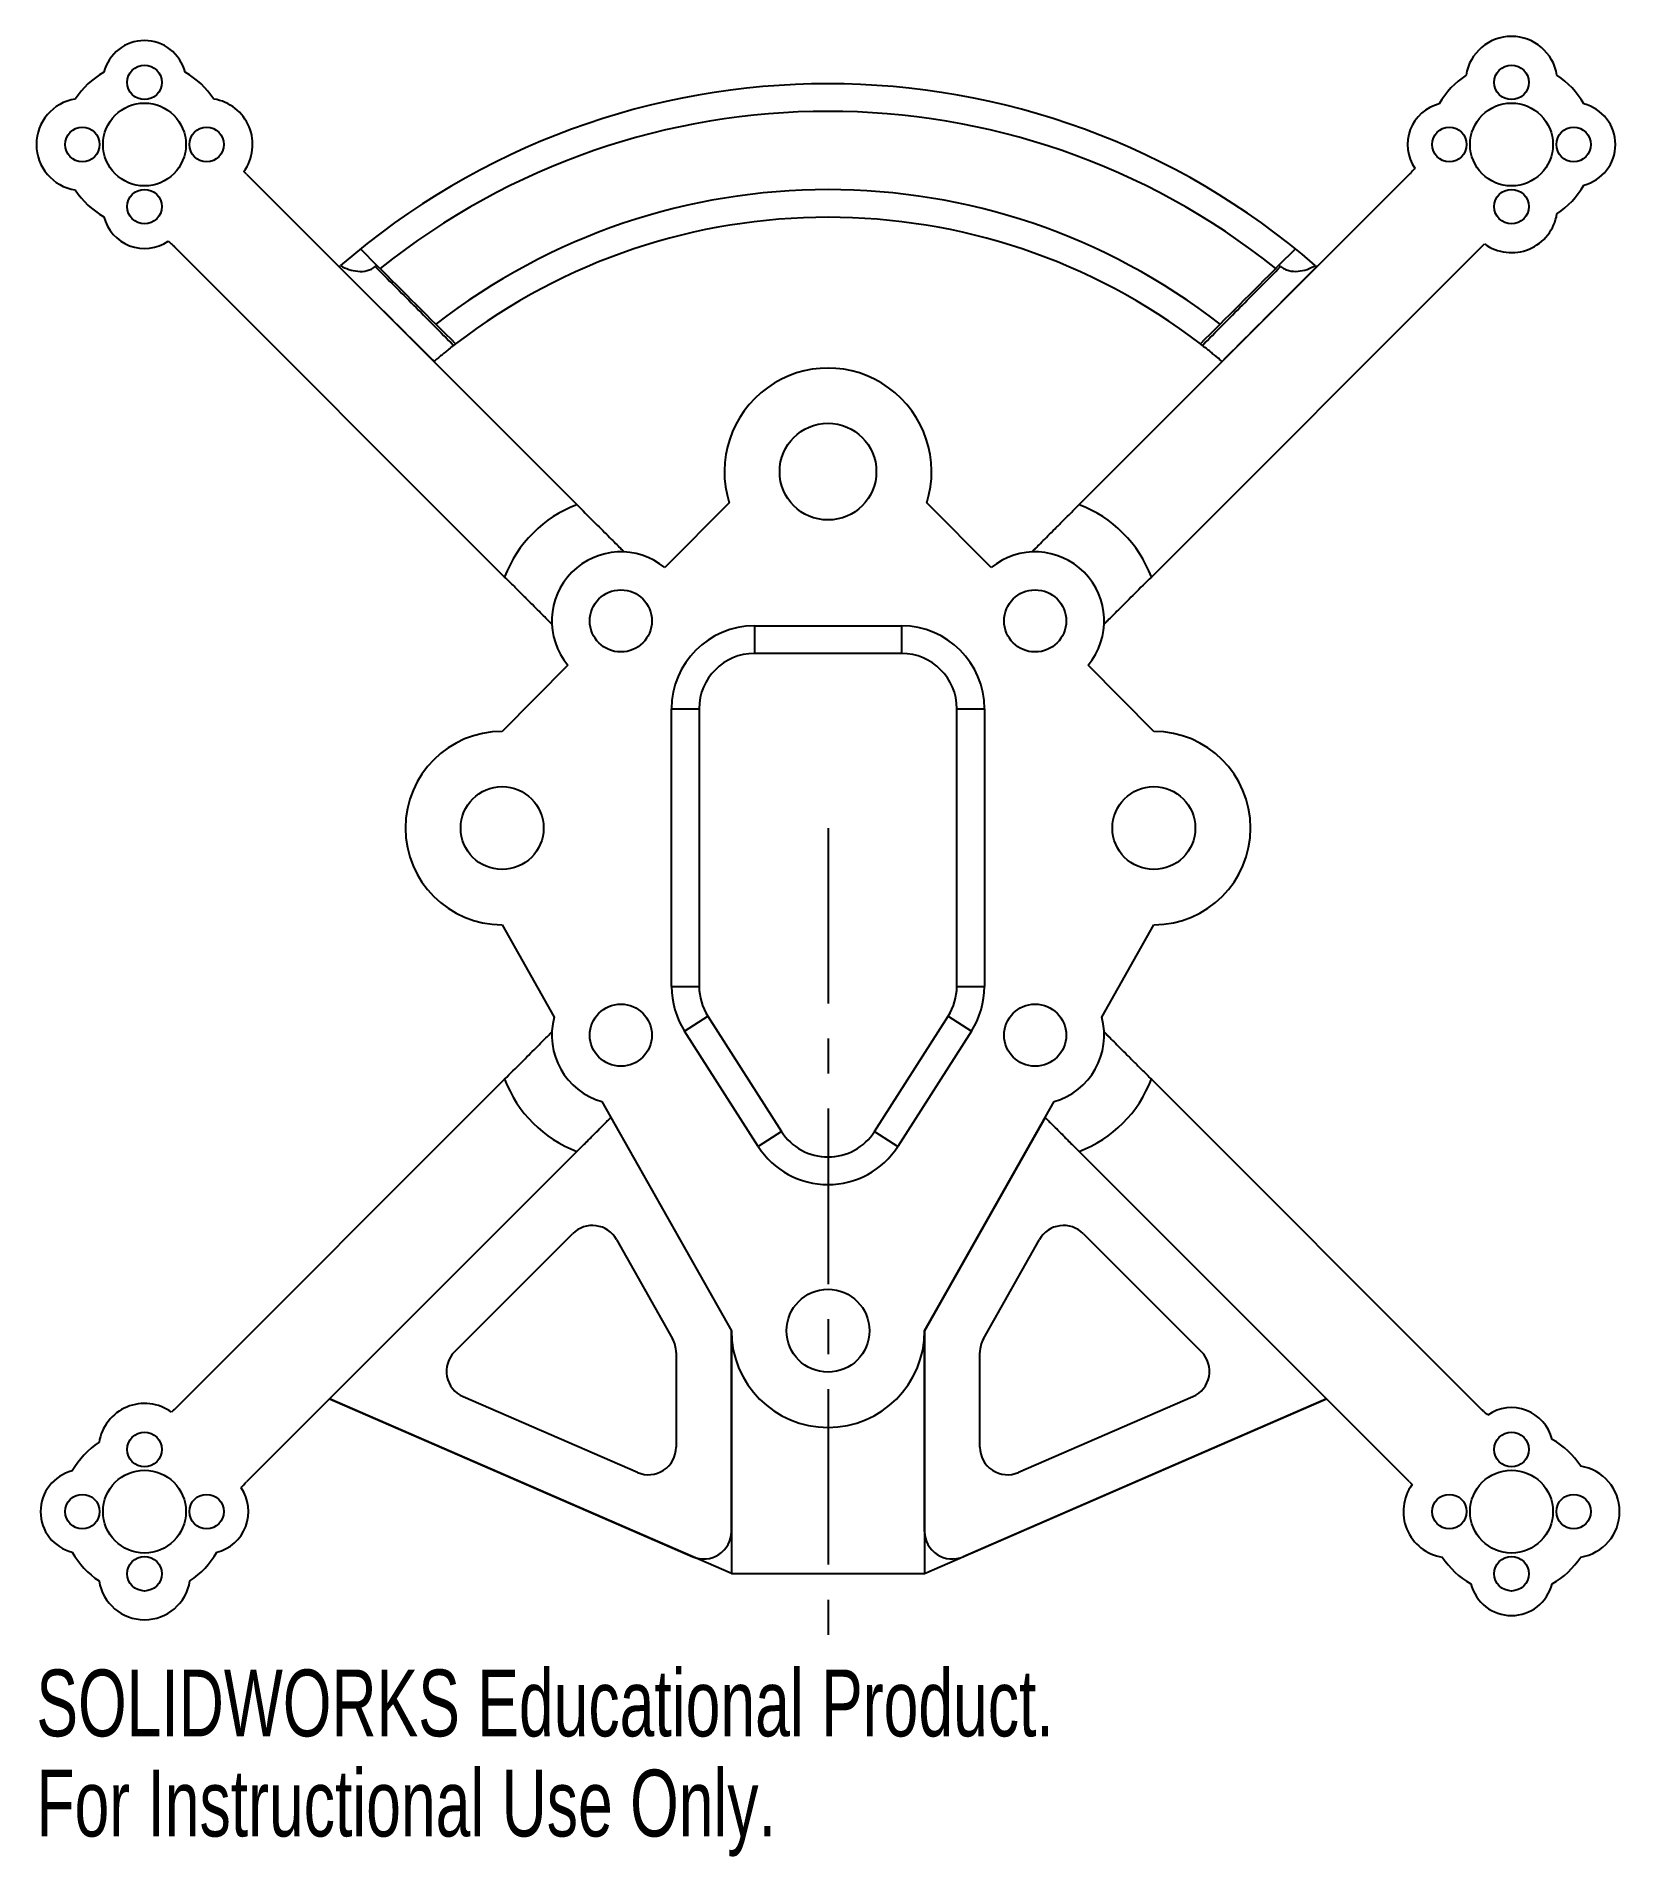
# Model space of a CAD drawing. Header units: millimetres. Extents: x -57 to 57, y -74 to 57.
import ezdxf

# ---------------------------------------------------------------- set-up
doc = ezdxf.new("R2010")
doc.units = ezdxf.units.MM
doc.linetypes.add('CENTERX2', pattern=[20.32, 12.7, -2.54, 2.54, -2.54])
doc.styles.add('SLDTEXTSTYLE0', font='TXT', dxfattribs={"width": 0.7})

msp = doc.modelspace()

# ---------------------------------------------------------------- linework, layer by layer
at = {"color": 7, "linetype": 'Continuous', "lineweight": 25}
for p, q in [((-42.12, 47.35), (-18.18, 23.42)), ((18.18, 23.42), (42.12, 47.35)), ((-23.42, 18.18), (-47.35, 42.12)), ((-33.86, 41.94), (-32.67, 40.75)), ((47.35, 42.12), (23.42, 18.18)), ((32.66, 40.76), (33.85, 41.95)), ((-32.67, 40.75), (-32.79, 40.66)), ((32.78, 40.66), (32.66, 40.76)), ((-26.97, 35.06), (-27.11, 34.95)), ((27.11, 34.95), (26.97, 35.06)), ((-7.15, 23.55), (-11.82, 18.86)), ((11.82, 18.86), (7.15, 23.55)), ((-5.33, 14.64), (-5.33, 12.64)), ((-5.33, 14.64), (5.33, 14.64)), ((5.33, 14.64), (5.33, 12.64)), ((5.33, 12.64), (-5.33, 12.64)), ((-18.84, 11.79), (-23.6, 7)), ((23.6, 7), (18.84, 11.79)), ((-11.33, 8.64), (-9.33, 8.64)), ((-11.33, -11.47), (-11.33, 8.64)), ((-9.33, 8.64), (-9.33, -11.47)), ((9.33, 8.64), (11.33, 8.64)), ((9.33, -11.47), (9.33, 8.64)), ((11.33, 8.64), (11.33, -11.47)), ((-23.6, -7), (-19.82, -13.69)), ((19.82, -13.69), (23.6, -7)), ((-11.33, -11.47), (-9.33, -11.47)), ((9.33, -11.47), (11.33, -11.47)), ((-10.39, -14.7), (-8.7, -13.62)), ((-8.7, -13.62), (-3.37, -21.97)), ((3.37, -21.97), (8.7, -13.62)), ((8.7, -13.62), (10.39, -14.7)), ((-5.06, -23.05), (-10.39, -14.7)), ((10.39, -14.7), (5.06, -23.05)), ((-47.35, -42.12), (-23.42, -18.18)), ((23.42, -18.18), (47.35, -42.12)), ((-16.37, -19.81), (-7, -36.4)), ((7, -36.4), (16.37, -19.81)), ((-3.37, -21.97), (-5.06, -23.05)), ((3.37, -21.97), (5.06, -23.05)), ((-27.04, -37.93), (-18.48, -29.37)), ((-15.32, -29.8), (-11.26, -36.99)), ((11.26, -36.99), (15.32, -29.8)), ((18.48, -29.37), (27.04, -37.93)), ((-7, -50.93), (-7, -36.4)), ((7, -50.93), (7, -36.4)), ((-11, -37.98), (-11, -44.83)), ((11, -44.83), (11, -37.98)), ((-36.1, -41.33), (-42.12, -47.35)), ((-36.1, -41.33), (-9.8, -52.77)), ((-13.8, -46.67), (-26.42, -41.18)), ((36.1, -41.33), (9.8, -52.77)), ((26.42, -41.18), (13.8, -46.67)), ((42.12, -47.35), (36.1, -41.33))]:
    msp.add_line(p, q, dxfattribs=at)
at = {"color": 7, "linetype": 'CENTERX2'}
msp.add_line((0, 0), (0, -59.92), dxfattribs=at)
at = {"color": 7, "linetype": 'Continuous'}
for p, q in [((-15.72, -20.95), (-36.1, -41.33)), ((-15.72, -20.95), (-7, -36.4)), ((15.72, -20.95), (7, -36.4)), ((36.1, -41.33), (15.72, -20.95)), ((-7, -36.4), (-7, -53.98)), ((7, -36.4), (7, -53.98)), ((-7, -53.98), (-36.1, -41.33)), ((7, -53.98), (36.1, -41.33)), ((-7, -53.98), (7, -53.98))]:
    msp.add_line(p, q, dxfattribs=at)
at = {"color": 7, "linetype": 'Continuous', "lineweight": 25}
for centre, radius in [((-49.5, 54), 1.25), ((49.5, 54), 1.25), ((-49.5, 49.5), 3), ((49.5, 49.5), 3), ((-54, 49.5), 1.25), ((-45, 49.5), 1.25), ((45, 49.5), 1.25), ((54, 49.5), 1.25), ((-49.5, 45), 1.25), ((49.5, 45), 1.25), ((0, 25.81), 3.5), ((-15, 15), 2.25), ((15, 15), 2.25), ((-23.6, 0), 3), ((23.6, 0), 3), ((-15, -15), 2.25), ((15, -15), 2.25), ((0, -36.4), 3), ((-49.5, -45), 1.25), ((49.5, -45), 1.25), ((-49.5, -49.5), 3), ((49.5, -49.5), 3), ((-54, -49.5), 1.25), ((-45, -49.5), 1.25), ((45, -49.5), 1.25), ((54, -49.5), 1.25), ((-49.5, -54), 1.25), ((49.5, -54), 1.25)]:
    msp.add_circle(centre, radius, dxfattribs=at)
for centre, radius, start, end in [((-49.5, 54), 3.03, 13.8816, 166.1184), ((49.5, 54), 3.33, 8.9359, 171.0641), ((-49.5, 49.5), 6, 119.3915, 146.7438), ((-49.5, 49.5), 6, 33.2562, 60.6085), ((49.5, 49.5), 6, 123.2562, 150.6085), ((49.5, 49.5), 6, 29.3915, 56.7438), ((-54, 49.5), 3.33, 98.9359, 261.0641), ((-45, 49.5), 3.33, 324.063, 81.0641), ((0, 0), 53.9, 49.0965, 130.914), ((0, 0), 51.9, 51.3293, 128.677), ((45, 49.5), 3.03, 103.8816, 214.5566), ((54, 49.5), 3.03, 283.8816, 76.1184), ((-49.5, 49.5), 6, 213.2562, 240.6085), ((0, 0), 46.23, 52.1042, 127.8911), ((49.5, 49.5), 6, 303.2562, 330.6085), ((-49.5, 45), 3.03, 193.8816, 304.5566), ((0, 0), 44.23, 52.4333, 127.5658), ((49.5, 45), 3.33, 234.063, 351.0641), ((0, 25.81), 7.5, 342.507, 197.493), ((-15, 15), 9, 110.7253, 159.2747), ((15, 15), 9, 20.7253, 69.2747), ((-15, 15), 5, 50.4789, 219.8854), ((15, 15), 5, 320.1146, 129.5211), ((-5.33, 8.64), 6, 90, 180), ((5.33, 8.64), 6, 0, 90), ((-5.33, 8.64), 4, 90, 180), ((5.33, 8.64), 4, 0, 90), ((-23.6, 0), 7, 90, 270), ((23.6, 0), 7, 270, 90), ((-5.33, -11.47), 6, 180, 212.5741), ((-5.33, -11.47), 4, 180, 212.5741), ((5.33, -11.47), 4, 327.4259, 0), ((5.33, -11.47), 6, 327.4259, 0), ((-15, -15), 5, 164.7731, 254.1273), ((15, -15), 5, 285.8727, 15.2269), ((-15, -15), 9, 200.7253, 249.2747), ((15, -15), 9, 290.7253, 339.2747), ((0, -19.82), 4, 212.5741, 327.4259), ((0, -19.82), 6, 212.5741, 327.4259), ((-17.06, -30.78), 2, 29.4502, 135), ((17.06, -30.78), 2, 45, 150.5498), ((0, -36.4), 7, 180, 0), ((-25.63, -39.34), 2, 135, 246.5101), ((-13, -37.98), 2, 0, 29.4502), ((13, -37.98), 2, 150.5498, 180), ((25.63, -39.34), 2, 293.4899, 45), ((-49.5, -45), 3.33, 54.063, 171.0641), ((49.5, -45), 3.03, 13.8816, 124.5566), ((-49.5, -49.5), 6, 123.2562, 150.6085), ((49.5, -49.5), 6, 33.2562, 60.6085), ((-13, -44.83), 2, 246.5101, 0), ((13, -44.83), 2, 180, 293.4899), ((-54, -49.5), 3.03, 103.8816, 256.1184), ((54, -49.5), 3.33, 278.9359, 81.0641), ((-45, -49.5), 3.03, 283.8816, 34.5566), ((45, -49.5), 3.33, 144.063, 261.0641), ((-9, -50.93), 2, 246.5101, 0), ((9, -50.93), 2, 180, 293.4899), ((-49.5, -49.5), 6, 209.3915, 236.7438), ((-49.5, -49.5), 6, 303.2562, 330.6085), ((49.5, -49.5), 6, 213.2562, 240.6085), ((49.5, -49.5), 6, 299.3915, 326.7438), ((-49.5, -54), 3.33, 188.9359, 351.0641), ((49.5, -54), 3.03, 193.8816, 346.1184)]:
    msp.add_arc(centre, radius, start, end, dxfattribs=at)
at = {"color": 7, "linetype": 'Continuous'}
msp.add_arc((0, -36.4), 7, 180, 0, dxfattribs=at)
at = {"color": 7, "linetype": 'Continuous', "lineweight": 25}
for points, knots in [([(-42.12, 47.35), (-42.15, 47.38), (-42.21, 47.45), (-42.27, 47.51), (-42.3, 47.54)], [0, 0, 0, 0, 0.500899, 1, 1, 1, 1]), ([(42.5, 47.78), (42.46, 47.73), (42.38, 47.63), (42.25, 47.49), (42.17, 47.4), (42.12, 47.35)], [0, 0, 0, 0, 0.332053, 0.665228, 1, 1, 1, 1]), ([(-47.78, 42.5), (-47.73, 42.46), (-47.63, 42.38), (-47.49, 42.25), (-47.4, 42.17), (-47.35, 42.12)], [0, 0, 0, 0, 0.332053, 0.665228, 1, 1, 1, 1]), ([(47.35, 42.12), (47.38, 42.15), (47.45, 42.21), (47.51, 42.27), (47.54, 42.3)], [0, 0, 0, 0, 0.500899, 1, 1, 1, 1]), ([(-28.53, 33.8), (-29.79, 35.05), (-31.05, 36.31), (-32.3, 37.56), (-33.34, 38.59), (-34.37, 39.62), (-35.4, 40.65)], [0, 0, 0, 0, 0.00751066, 0.00751066, 0.00751066, 0.01367587, 0.01367587, 0.01367587, 0.01367587]), ([(-35.3, 40.73), (-35.11, 40.62), (-34.91, 40.53), (-34.49, 40.39), (-34.27, 40.34), (-33.83, 40.3), (-33.6, 40.31), (-33.17, 40.42), (-32.96, 40.51), (-32.79, 40.66)], [0, 0, 0, 0, 0.25, 0.25, 0.5, 0.5, 0.75, 0.75, 1, 1, 1, 1]), ([(-32.79, 40.66), (-31.86, 39.73), (-30.94, 38.8), (-30.01, 37.87), (-29.04, 36.9), (-28.08, 35.92), (-27.11, 34.95)], [0, 0, 0, 0, 0.00554435, 0.00554435, 0.00554435, 0.01135029, 0.01135029, 0.01135029, 0.01135029]), ([(27.11, 34.95), (28.08, 35.92), (29.04, 36.9), (30.01, 37.87), (30.93, 38.8), (31.86, 39.73), (32.78, 40.66)], [0, 0, 0, 0, 0.00580341, 0.00580341, 0.00580341, 0.01134929, 0.01134929, 0.01134929, 0.01134929]), ([(35.39, 40.66), (34.36, 39.63), (33.33, 38.6), (32.3, 37.56), (31.05, 36.31), (29.79, 35.05), (28.54, 33.79)], [0, 0, 0, 0, 0.00616255, 0.00616255, 0.00616255, 0.01367547, 0.01367547, 0.01367547, 0.01367547]), ([(32.78, 40.66), (32.87, 40.59), (32.96, 40.53), (33.16, 40.44), (33.27, 40.4), (33.59, 40.32), (33.82, 40.3), (34.26, 40.34), (34.48, 40.39), (34.9, 40.53), (35.1, 40.63), (35.3, 40.74)], [0, 0, 0, 0, 0.125, 0.125, 0.25, 0.25, 0.5, 0.5, 0.75, 0.75, 1, 1, 1, 1]), ([(-27.11, 34.95), (-27.23, 34.86), (-27.34, 34.77), (-27.56, 34.59), (-27.66, 34.51), (-27.85, 34.36), (-27.94, 34.29), (-28.08, 34.17), (-28.15, 34.11), (-28.32, 33.97), (-28.4, 33.91), (-28.51, 33.82), (-28.53, 33.8), (-28.53, 33.8)], [0, 0, 0, 0, 0.125, 0.125, 0.25, 0.25, 0.375, 0.375, 0.5, 0.5, 0.75, 0.75, 1, 1, 1, 1]), ([(28.54, 33.79), (28.54, 33.79), (28.51, 33.81), (28.41, 33.9), (28.33, 33.97), (28.16, 34.11), (28.09, 34.16), (27.94, 34.29), (27.86, 34.35), (27.67, 34.51), (27.57, 34.59), (27.35, 34.76), (27.23, 34.85), (27.11, 34.95)], [0, 0, 0, 0, 0.25, 0.25, 0.5, 0.5, 0.625, 0.625, 0.75, 0.75, 0.875, 0.875, 1, 1, 1, 1]), ([(-18.18, 23.42), (-17.78, 23.01), (-17.38, 22.61), (-16.61, 21.84), (-16.25, 21.49), (-15.77, 21), (-15.62, 20.85), (-15.35, 20.58), (-15.22, 20.46), (-15.01, 20.24), (-14.92, 20.15), (-14.8, 20.03), (-14.76, 19.99), (-14.76, 19.99)], [0, 0, 0, 0, 0.25, 0.25, 0.5, 0.5, 0.625, 0.625, 0.75, 0.75, 0.875, 0.875, 1, 1, 1, 1]), ([(14.76, 19.99), (14.76, 19.99), (14.79, 20.03), (14.89, 20.12), (14.92, 20.16), (15.01, 20.24), (15.06, 20.29), (15.22, 20.45), (15.34, 20.58), (15.62, 20.85), (15.77, 21), (16.09, 21.32), (16.26, 21.49), (16.62, 21.85), (16.8, 22.03), (17.18, 22.41), (17.38, 22.61), (17.78, 23.01), (17.98, 23.21), (18.18, 23.42)], [0, 0, 0, 0, 0.125, 0.125, 0.1875, 0.1875, 0.25, 0.25, 0.375, 0.375, 0.5, 0.5, 0.625, 0.625, 0.75, 0.75, 0.875, 0.875, 1, 1, 1, 1]), ([(-19.99, 14.76), (-19.99, 14.76), (-20.03, 14.79), (-20.12, 14.89), (-20.16, 14.92), (-20.24, 15.01), (-20.29, 15.06), (-20.45, 15.22), (-20.58, 15.34), (-20.85, 15.62), (-21, 15.77), (-21.32, 16.09), (-21.49, 16.26), (-21.85, 16.62), (-22.03, 16.8), (-22.41, 17.18), (-22.61, 17.38), (-23.01, 17.78), (-23.21, 17.98), (-23.42, 18.18)], [0, 0, 0, 0, 0.125, 0.125, 0.1875, 0.1875, 0.25, 0.25, 0.375, 0.375, 0.5, 0.5, 0.625, 0.625, 0.75, 0.75, 0.875, 0.875, 1, 1, 1, 1]), ([(23.42, 18.18), (23.01, 17.78), (22.61, 17.38), (21.84, 16.61), (21.49, 16.25), (21, 15.77), (20.85, 15.62), (20.58, 15.35), (20.46, 15.22), (20.24, 15.01), (20.15, 14.92), (20.03, 14.8), (19.99, 14.76), (19.99, 14.76)], [0, 0, 0, 0, 0.25, 0.25, 0.5, 0.5, 0.625, 0.625, 0.75, 0.75, 0.875, 0.875, 1, 1, 1, 1]), ([(-23.42, -18.18), (-23.01, -17.78), (-22.61, -17.38), (-21.84, -16.61), (-21.49, -16.25), (-21, -15.77), (-20.85, -15.62), (-20.58, -15.35), (-20.46, -15.22), (-20.24, -15.01), (-20.15, -14.92), (-20.03, -14.8), (-19.99, -14.76), (-19.99, -14.76)], [0, 0, 0, 0, 0.25, 0.25, 0.5, 0.5, 0.625, 0.625, 0.75, 0.75, 0.875, 0.875, 1, 1, 1, 1]), ([(19.99, -14.76), (19.99, -14.76), (20.03, -14.79), (20.12, -14.89), (20.16, -14.92), (20.24, -15.01), (20.29, -15.06), (20.45, -15.22), (20.58, -15.34), (20.85, -15.62), (21, -15.77), (21.32, -16.09), (21.49, -16.26), (21.85, -16.62), (22.03, -16.8), (22.41, -17.18), (22.61, -17.38), (23.01, -17.78), (23.21, -17.98), (23.42, -18.18)], [0, 0, 0, 0, 0.125, 0.125, 0.1875, 0.1875, 0.25, 0.25, 0.375, 0.375, 0.5, 0.5, 0.625, 0.625, 0.75, 0.75, 0.875, 0.875, 1, 1, 1, 1]), ([(-15.72, -20.95), (-15.89, -21.12), (-16.07, -21.3), (-16.45, -21.69), (-16.65, -21.89), (-17.07, -22.31), (-17.29, -22.53), (-17.73, -22.97), (-17.96, -23.19), (-18.18, -23.42)], [0, 0, 0, 0, 0.25, 0.25, 0.5, 0.5, 0.75, 0.75, 1, 1, 1, 1]), ([(18.18, -23.42), (17.96, -23.19), (17.73, -22.97), (17.29, -22.53), (17.08, -22.31), (16.66, -21.89), (16.46, -21.69), (16.07, -21.31), (15.89, -21.12), (15.72, -20.95)], [0, 0, 0, 0, 0.25, 0.25, 0.5, 0.5, 0.75, 0.75, 1, 1, 1, 1]), ([(-47.35, -42.12), (-47.38, -42.15), (-47.45, -42.21), (-47.51, -42.27), (-47.54, -42.3)], [0, 0, 0, 0, 0.500899, 1, 1, 1, 1]), ([(47.78, -42.5), (47.73, -42.46), (47.63, -42.38), (47.49, -42.25), (47.4, -42.17), (47.35, -42.12)], [0, 0, 0, 0, 0.332053, 0.665228, 1, 1, 1, 1]), ([(-42.5, -47.78), (-42.46, -47.73), (-42.38, -47.63), (-42.25, -47.49), (-42.17, -47.4), (-42.12, -47.35)], [0, 0, 0, 0, 0.332053, 0.665228, 1, 1, 1, 1]), ([(42.12, -47.35), (42.15, -47.38), (42.21, -47.45), (42.27, -47.51), (42.3, -47.54)], [0, 0, 0, 0, 0.500899, 1, 1, 1, 1])]:
    msp.add_open_spline(points, degree=3, knots=knots, dxfattribs=at)
for points in [[(-35.4, 40.65), (-35.4, 40.65), (-35.37, 40.68), (-35.3, 40.73)], [(-32.67, 40.75), (-30.77, 38.85), (-28.87, 36.96), (-26.97, 35.06)], [(26.97, 35.06), (28.87, 36.96), (30.77, 38.86), (32.66, 40.76)], [(35.3, 40.74), (35.36, 40.68), (35.39, 40.66), (35.39, 40.66)]]:
    msp.add_open_spline(points, degree=3, dxfattribs=at)

# ---------------------------------------------------------------- texts
at = {"color": 7, "linetype": 'Continuous', "char_height": 4.8336, "attachment_point": 1, "style": 'SLDTEXTSTYLE0'}
for s, insert in [('SOLIDWORKS Educational Product.', (-57.33, -60.94)), ('For Instructional Use Only.', (-57.33, -68.19))]:
    msp.add_mtext(s, dxfattribs=dict(at, insert=insert))

doc.saveas('drawing.dxf')
